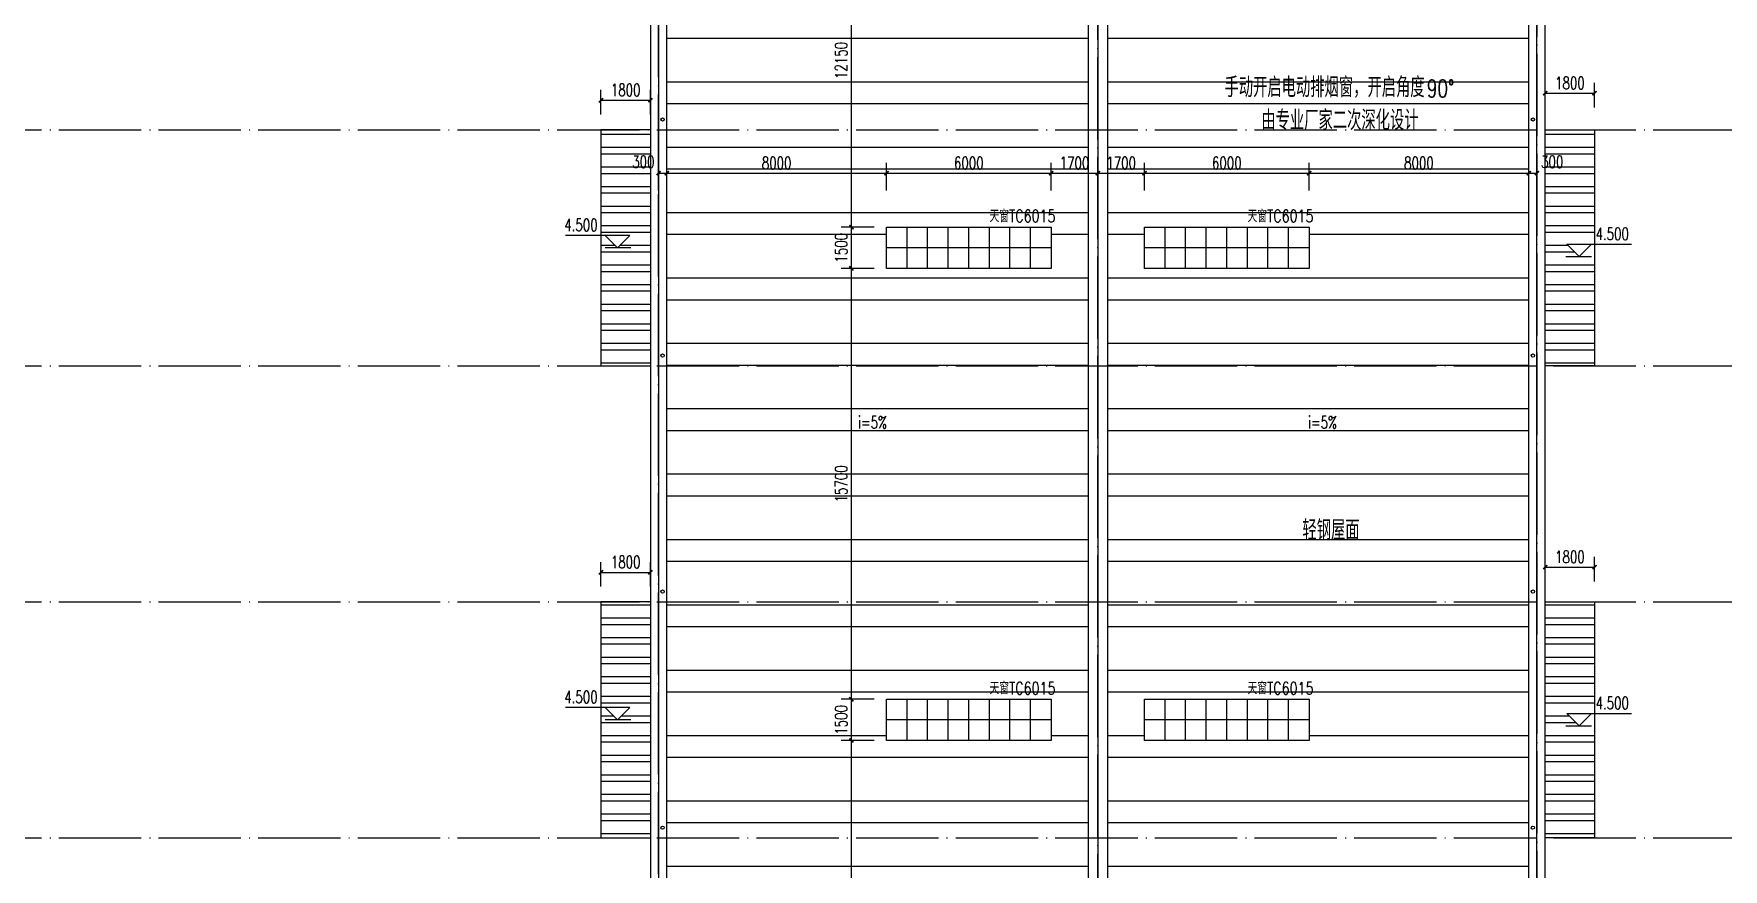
# Model space of a CAD drawing. Extents: x 409931 to 937299, y -508824 to 132289.
# Drawn here: x 470601 to 532150, y -295385 to -264949 of the extents above; entities that cross this region are included whole.
import ezdxf

# ---------------------------------------------------------------- set-up
doc = ezdxf.new("R2010")
doc.units = 0
doc.header["$LTSCALE"] = 1500
doc.header["$MEASUREMENT"] = 0
doc.linetypes.add('DOTE', pattern=[2.42, 2, -0.2, 0.02, -0.2])
doc.layers.get('Defpoints').update_dxf_attribs({"color": 252})
for name, color, linetype in [('07m', 36, 'Continuous'), ('A-Roof(建筑屋顶)', 122, 'Continuous'), ('DIM_ELEV', 3, 'Continuous'), ('DIM_SYMB', 3, 'Continuous'), ('DOTE', 1, 'Continuous'), ('PUB_DIM', 3, 'Continuous'), ('PUB_HATCH', 8, 'Continuous'), ('PUB_STRM', 4, 'Continuous'), ('PUB_TEXT', 7, 'Continuous'), ('WALL', 7, 'Continuous'), ('WINDOW', 4, 'Continuous')]:
    doc.layers.add(name, color=color, linetype=linetype)
doc.styles.add('_HZTXT', font='txt.shx', dxfattribs={"width": 0.75, "bigfont": 'HZTXT.shx'})
doc.styles.add('_TCH_DIM', font='SIMPLEX', dxfattribs={"bigfont": 'GBCBIG'})
doc.styles.add('_TCH_DIM_T3', font='SIMPLEX', dxfattribs={"width": 0.705882, "bigfont": 'GBCBIG'})
doc.dimstyles.new('_TCH_ARCH&&150', dxfattribs={"dimtxt": 446.25, "dimasz": 150, "dimexe": 375, "dimexo": 450, "dimgap": 150, "dimtad": 1, "dimdec": 0, "dimzin": 0, "dimdsep": 46, "dimtxsty": '_TCH_DIM_T3', "dimblk": 'ARCHTICK', "dimcen": 0.09, "dimclrt": 7, "dimazin": 2, "dimtfac": 1, "dimtdec": 0, "dimtix": 1, "dimtmove": 2, "dimatfit": 3, "dimfxl": 0, "dimtolj": 1, "dimtzin": 0, "dimarcsym": 0})

# ---------------------------------------------------------------- blocks, each defined once
blk = doc.blocks.new('雨水管')
at = {"layer": 'PUB_STRM'}
for centre in [(-32054, 77773), (-346, 77773), (-32054, 69173), (-346, 69173), (-32054, 60573), (-346, 60573), (-32054, 51973), (-346, 51973)]:
    blk.add_circle(centre, 60, dxfattribs=at)
blk = doc.blocks.new('tc')
at = {"layer": 'WINDOW', "color": 147}
for p, q in [((-5250, 0), (-5250, 1500)), ((-4500, 0), (-4500, 1500)), ((-3750, 0), (-3750, 1500)), ((-3000, 0), (-3000, 1500)), ((-2250, 0), (-2250, 1500)), ((-1500, 0), (-1500, 1500)), ((-750, 0), (-750, 1500)), ((0, 750), (-6000, 750))]:
    blk.add_line(p, q, dxfattribs=at)
at = {"layer": 'WINDOW'}
blk.add_lwpolyline([(-6000, 0), (-6000, 1500), (0, 1500), (0, 0)], close=True, dxfattribs=at)
at = {"layer": '07m', "color": 2, "style": '_HZTXT', "width": 0.75}
blk.add_text('天窗TC6015', height=450, dxfattribs=at).set_placement((-2245, 1680))
blk = doc.blocks.new('_ArchTick')
at = {"color": 0, "linetype": 'ByBlock', "const_width": 0.4}
blk.add_lwpolyline([(-0.5, -0.5), (0.5, 0.5)], dxfattribs=at)
blk = doc.blocks.new('*D402')
at = {"layer": 'Defpoints', "color": 0}
for p in [(493065, -267370), (491265, -268340), (493065, -268340)]:
    blk.add_point(p, dxfattribs=at)
at = {"layer": 'PUB_DIM', "color": 0, "lineweight": -2}
for p, q in [((491265, -267890), (491265, -266995)), ((493065, -267890), (493065, -266995)), ((491265, -267370), (493065, -267370))]:
    blk.add_line(p, q, dxfattribs=at)
at = {"layer": 'PUB_DIM', "color": 0, "lineweight": -2, "xscale": 150, "yscale": 150, "zscale": 150, "rotation": 180}
blk.add_blockref('_ArchTick', (491265, -267370), dxfattribs=at)
at = {"layer": 'PUB_DIM', "color": 0, "lineweight": -2, "xscale": 150, "yscale": 150, "zscale": 150}
blk.add_blockref('_ArchTick', (493065, -267370), dxfattribs=at)
at = {"layer": 'PUB_DIM', "color": 7, "insert": (492165, -266997), "char_height": 446.2, "attachment_point": 5, "style": '_TCH_DIM_T3'}
blk.add_mtext('\\A1;1800', dxfattribs=at)
blk = doc.blocks.new('*D403')
at = {"layer": 'Defpoints', "color": 0}
for p in [(493065, -284570), (491265, -285540), (493065, -285540)]:
    blk.add_point(p, dxfattribs=at)
at = {"layer": 'PUB_DIM', "color": 0, "lineweight": -2}
for p, q in [((491265, -285090), (491265, -284195)), ((493065, -285090), (493065, -284195)), ((491265, -284570), (493065, -284570))]:
    blk.add_line(p, q, dxfattribs=at)
at = {"layer": 'PUB_DIM', "color": 0, "lineweight": -2, "xscale": 150, "yscale": 150, "zscale": 150, "rotation": 180}
blk.add_blockref('_ArchTick', (491265, -284570), dxfattribs=at)
at = {"layer": 'PUB_DIM', "color": 0, "lineweight": -2, "xscale": 150, "yscale": 150, "zscale": 150}
blk.add_blockref('_ArchTick', (493065, -284570), dxfattribs=at)
at = {"layer": 'PUB_DIM', "color": 7, "insert": (492165, -284197), "char_height": 446.2, "attachment_point": 5, "style": '_TCH_DIM_T3'}
blk.add_mtext('\\A1;1800', dxfattribs=at)
blk = doc.blocks.new('*D408')
at = {"layer": 'Defpoints', "color": 0}
for p in [(527465, -284378), (525665, -285348), (527465, -285348)]:
    blk.add_point(p, dxfattribs=at)
at = {"layer": 'PUB_DIM', "color": 0, "lineweight": -2}
for p, q in [((525665, -284898), (525665, -284003)), ((527465, -284898), (527465, -284003)), ((525665, -284378), (527465, -284378))]:
    blk.add_line(p, q, dxfattribs=at)
at = {"layer": 'PUB_DIM', "color": 0, "lineweight": -2, "xscale": 150, "yscale": 150, "zscale": 150, "rotation": 180}
blk.add_blockref('_ArchTick', (525665, -284378), dxfattribs=at)
at = {"layer": 'PUB_DIM', "color": 0, "lineweight": -2, "xscale": 150, "yscale": 150, "zscale": 150}
blk.add_blockref('_ArchTick', (527465, -284378), dxfattribs=at)
at = {"layer": 'PUB_DIM', "color": 7, "insert": (526565, -284005), "char_height": 446.2, "attachment_point": 5, "style": '_TCH_DIM_T3'}
blk.add_mtext('\\A1;1800', dxfattribs=at)
blk = doc.blocks.new('*D409')
at = {"layer": 'Defpoints', "color": 0}
for p in [(527465, -267114), (525665, -268084), (527465, -268084)]:
    blk.add_point(p, dxfattribs=at)
at = {"layer": 'PUB_DIM', "color": 0, "lineweight": -2}
for p, q in [((525665, -267634), (525665, -266739)), ((525665, -267114), (527465, -267114)), ((527465, -267634), (527465, -266739))]:
    blk.add_line(p, q, dxfattribs=at)
at = {"layer": 'PUB_DIM', "color": 0, "lineweight": -2, "xscale": 150, "yscale": 150, "zscale": 150, "rotation": 180}
blk.add_blockref('_ArchTick', (525665, -267114), dxfattribs=at)
at = {"layer": 'PUB_DIM', "color": 0, "lineweight": -2, "xscale": 150, "yscale": 150, "zscale": 150}
blk.add_blockref('_ArchTick', (527465, -267114), dxfattribs=at)
at = {"layer": 'PUB_DIM', "color": 7, "insert": (526565, -266741), "char_height": 446.2, "attachment_point": 5, "style": '_TCH_DIM_T3'}
blk.add_mtext('\\A1;1800', dxfattribs=at)
blk = doc.blocks.new('*D652')
at = {"layer": 'Defpoints', "color": 0}
for p in [(500388, -259845), (501665, -259845), (501665, -271995)]:
    blk.add_point(p, dxfattribs=at)
at = {"layer": 'PUB_DIM', "color": 0, "lineweight": -2}
for p, q in [((501215, -259845), (500013, -259845)), ((500388, -271995), (500388, -259845)), ((501215, -271995), (500013, -271995))]:
    blk.add_line(p, q, dxfattribs=at)
at = {"layer": 'PUB_DIM', "color": 0, "lineweight": -2, "xscale": 150, "yscale": 150, "zscale": 150}
for p, rotation in [((500388, -259845), 90), ((500388, -271995), 270)]:
    blk.add_blockref('_ArchTick', p, dxfattribs=dict(at, rotation=rotation))
at = {"layer": 'PUB_DIM', "color": 7, "insert": (500015, -265920), "char_height": 446.2, "attachment_point": 5, "rotation": 90, "style": '_TCH_DIM_T3'}
blk.add_mtext('\\A1;12150', dxfattribs=at)
blk = doc.blocks.new('*D653')
at = {"layer": 'Defpoints', "color": 0}
for p in [(500388, -271995), (501665, -271995), (501665, -273495)]:
    blk.add_point(p, dxfattribs=at)
at = {"layer": 'PUB_DIM', "color": 0, "lineweight": -2}
for p, q in [((501215, -271995), (500013, -271995)), ((500388, -273495), (500388, -271995)), ((501215, -273495), (500013, -273495))]:
    blk.add_line(p, q, dxfattribs=at)
at = {"layer": 'PUB_DIM', "color": 0, "lineweight": -2, "xscale": 150, "yscale": 150, "zscale": 150}
for p, rotation in [((500388, -271995), 90), ((500388, -273495), 270)]:
    blk.add_blockref('_ArchTick', p, dxfattribs=dict(at, rotation=rotation))
at = {"layer": 'PUB_DIM', "color": 7, "insert": (500015, -272745), "char_height": 446.2, "attachment_point": 5, "rotation": 90, "style": '_TCH_DIM_T3'}
blk.add_mtext('\\A1;1500', dxfattribs=at)
blk = doc.blocks.new('*D654')
at = {"layer": 'Defpoints', "color": 0}
for p in [(500388, -273495), (501665, -273495), (501665, -289195)]:
    blk.add_point(p, dxfattribs=at)
at = {"layer": 'PUB_DIM', "color": 0, "lineweight": -2}
for p, q in [((501215, -273495), (500013, -273495)), ((500388, -289195), (500388, -273495)), ((501215, -289195), (500013, -289195))]:
    blk.add_line(p, q, dxfattribs=at)
at = {"layer": 'PUB_DIM', "color": 0, "lineweight": -2, "xscale": 150, "yscale": 150, "zscale": 150}
for p, rotation in [((500388, -273495), 90), ((500388, -289195), 270)]:
    blk.add_blockref('_ArchTick', p, dxfattribs=dict(at, rotation=rotation))
at = {"layer": 'PUB_DIM', "color": 7, "insert": (500015, -281345), "char_height": 446.2, "attachment_point": 5, "rotation": 90, "style": '_TCH_DIM_T3'}
blk.add_mtext('\\A1;15700', dxfattribs=at)
blk = doc.blocks.new('*D655')
at = {"layer": 'Defpoints', "color": 0}
for p in [(500388, -289195), (501665, -289195), (501665, -290695)]:
    blk.add_point(p, dxfattribs=at)
at = {"layer": 'PUB_DIM', "color": 0, "lineweight": -2}
for p, q in [((501215, -289195), (500013, -289195)), ((500388, -290695), (500388, -289195)), ((501215, -290695), (500013, -290695))]:
    blk.add_line(p, q, dxfattribs=at)
at = {"layer": 'PUB_DIM', "color": 0, "lineweight": -2, "xscale": 150, "yscale": 150, "zscale": 150}
for p, rotation in [((500388, -289195), 90), ((500388, -290695), 270)]:
    blk.add_blockref('_ArchTick', p, dxfattribs=dict(at, rotation=rotation))
at = {"layer": 'PUB_DIM', "color": 7, "insert": (500015, -289945), "char_height": 446.2, "attachment_point": 5, "rotation": 90, "style": '_TCH_DIM_T3'}
blk.add_mtext('\\A1;1500', dxfattribs=at)
blk = doc.blocks.new('*D656')
at = {"layer": 'Defpoints', "color": 0}
for p in [(500388, -290695), (501665, -290695), (501665, -306395)]:
    blk.add_point(p, dxfattribs=at)
at = {"layer": 'PUB_DIM', "color": 0, "lineweight": -2}
for p, q in [((501215, -290695), (500013, -290695)), ((500388, -306395), (500388, -290695)), ((501215, -306395), (500013, -306395))]:
    blk.add_line(p, q, dxfattribs=at)
at = {"layer": 'PUB_DIM', "color": 0, "lineweight": -2, "xscale": 150, "yscale": 150, "zscale": 150}
for p, rotation in [((500388, -290695), 90), ((500388, -306395), 270)]:
    blk.add_blockref('_ArchTick', p, dxfattribs=dict(at, rotation=rotation))
at = {"layer": 'PUB_DIM', "color": 7, "insert": (500015, -298545), "char_height": 446.2, "attachment_point": 5, "rotation": 90, "style": '_TCH_DIM_T3'}
blk.add_mtext('\\A1;15700', dxfattribs=at)
blk = doc.blocks.new('*D661')
at = {"layer": 'Defpoints', "color": 0}
for p in [(493665, -270027), (493365, -271112), (493665, -271112)]:
    blk.add_point(p, dxfattribs=at)
at = {"layer": 'PUB_DIM', "color": 0, "lineweight": -2}
for p, q in [((493365, -270662), (493365, -269652)), ((493365, -270027), (493665, -270027)), ((493665, -270662), (493665, -269652))]:
    blk.add_line(p, q, dxfattribs=at)
at = {"layer": 'PUB_DIM', "color": 0, "lineweight": -2, "xscale": 150, "yscale": 150, "zscale": 150, "rotation": 180}
blk.add_blockref('_ArchTick', (493365, -270027), dxfattribs=at)
at = {"layer": 'PUB_DIM', "color": 0, "lineweight": -2, "xscale": 150, "yscale": 150, "zscale": 150}
blk.add_blockref('_ArchTick', (493665, -270027), dxfattribs=at)
at = {"layer": 'PUB_DIM', "color": 7, "insert": (492810, -269614), "char_height": 446.2, "attachment_point": 5, "style": '_TCH_DIM_T3'}
blk.add_mtext('\\A1;300', dxfattribs=at)
blk = doc.blocks.new('*D662')
at = {"layer": 'Defpoints', "color": 0}
for p in [(501665, -270027), (493665, -271112), (501665, -271112)]:
    blk.add_point(p, dxfattribs=at)
at = {"layer": 'PUB_DIM', "color": 0, "lineweight": -2}
for p, q in [((493665, -270662), (493665, -269652)), ((493665, -270027), (501665, -270027)), ((501665, -270662), (501665, -269652))]:
    blk.add_line(p, q, dxfattribs=at)
at = {"layer": 'PUB_DIM', "color": 0, "lineweight": -2, "xscale": 150, "yscale": 150, "zscale": 150, "rotation": 180}
blk.add_blockref('_ArchTick', (493665, -270027), dxfattribs=at)
at = {"layer": 'PUB_DIM', "color": 0, "lineweight": -2, "xscale": 150, "yscale": 150, "zscale": 150}
blk.add_blockref('_ArchTick', (501665, -270027), dxfattribs=at)
at = {"layer": 'PUB_DIM', "color": 7, "insert": (497665, -269654), "char_height": 446.2, "attachment_point": 5, "style": '_TCH_DIM_T3'}
blk.add_mtext('\\A1;8000', dxfattribs=at)
blk = doc.blocks.new('*D663')
at = {"layer": 'Defpoints', "color": 0}
for p in [(507665, -270027), (501665, -271112), (507665, -271112)]:
    blk.add_point(p, dxfattribs=at)
at = {"layer": 'PUB_DIM', "color": 0, "lineweight": -2}
for p, q in [((501665, -270662), (501665, -269652)), ((501665, -270027), (507665, -270027)), ((507665, -270662), (507665, -269652))]:
    blk.add_line(p, q, dxfattribs=at)
at = {"layer": 'PUB_DIM', "color": 0, "lineweight": -2, "xscale": 150, "yscale": 150, "zscale": 150, "rotation": 180}
blk.add_blockref('_ArchTick', (501665, -270027), dxfattribs=at)
at = {"layer": 'PUB_DIM', "color": 0, "lineweight": -2, "xscale": 150, "yscale": 150, "zscale": 150}
blk.add_blockref('_ArchTick', (507665, -270027), dxfattribs=at)
at = {"layer": 'PUB_DIM', "color": 7, "insert": (504665, -269654), "char_height": 446.2, "attachment_point": 5, "style": '_TCH_DIM_T3'}
blk.add_mtext('\\A1;6000', dxfattribs=at)
blk = doc.blocks.new('*D664')
at = {"layer": 'Defpoints', "color": 0}
for p in [(509365, -270027), (507665, -271112), (509365, -271112)]:
    blk.add_point(p, dxfattribs=at)
at = {"layer": 'PUB_DIM', "color": 0, "lineweight": -2}
for p, q in [((507665, -270662), (507665, -269652)), ((507665, -270027), (509365, -270027)), ((509365, -270662), (509365, -269652))]:
    blk.add_line(p, q, dxfattribs=at)
at = {"layer": 'PUB_DIM', "color": 0, "lineweight": -2, "xscale": 150, "yscale": 150, "zscale": 150, "rotation": 180}
blk.add_blockref('_ArchTick', (507665, -270027), dxfattribs=at)
at = {"layer": 'PUB_DIM', "color": 0, "lineweight": -2, "xscale": 150, "yscale": 150, "zscale": 150}
blk.add_blockref('_ArchTick', (509365, -270027), dxfattribs=at)
at = {"layer": 'PUB_DIM', "color": 7, "insert": (508515, -269654), "char_height": 446.2, "attachment_point": 5, "style": '_TCH_DIM_T3'}
blk.add_mtext('\\A1;1700', dxfattribs=at)
blk = doc.blocks.new('*D665')
at = {"layer": 'Defpoints', "color": 0}
for p in [(511065, -270027), (509365, -271112), (511065, -271112)]:
    blk.add_point(p, dxfattribs=at)
at = {"layer": 'PUB_DIM', "color": 0, "lineweight": -2}
for p, q in [((509365, -270662), (509365, -269652)), ((509365, -270027), (511065, -270027)), ((511065, -270662), (511065, -269652))]:
    blk.add_line(p, q, dxfattribs=at)
at = {"layer": 'PUB_DIM', "color": 0, "lineweight": -2, "xscale": 150, "yscale": 150, "zscale": 150, "rotation": 180}
blk.add_blockref('_ArchTick', (509365, -270027), dxfattribs=at)
at = {"layer": 'PUB_DIM', "color": 0, "lineweight": -2, "xscale": 150, "yscale": 150, "zscale": 150}
blk.add_blockref('_ArchTick', (511065, -270027), dxfattribs=at)
at = {"layer": 'PUB_DIM', "color": 7, "insert": (510215, -269654), "char_height": 446.2, "attachment_point": 5, "style": '_TCH_DIM_T3'}
blk.add_mtext('\\A1;1700', dxfattribs=at)
blk = doc.blocks.new('*D666')
at = {"layer": 'Defpoints', "color": 0}
for p in [(517065, -270027), (511065, -271112), (517065, -271112)]:
    blk.add_point(p, dxfattribs=at)
at = {"layer": 'PUB_DIM', "color": 0, "lineweight": -2}
for p, q in [((511065, -270662), (511065, -269652)), ((511065, -270027), (517065, -270027)), ((517065, -270662), (517065, -269652))]:
    blk.add_line(p, q, dxfattribs=at)
at = {"layer": 'PUB_DIM', "color": 0, "lineweight": -2, "xscale": 150, "yscale": 150, "zscale": 150, "rotation": 180}
blk.add_blockref('_ArchTick', (511065, -270027), dxfattribs=at)
at = {"layer": 'PUB_DIM', "color": 0, "lineweight": -2, "xscale": 150, "yscale": 150, "zscale": 150}
blk.add_blockref('_ArchTick', (517065, -270027), dxfattribs=at)
at = {"layer": 'PUB_DIM', "color": 7, "insert": (514065, -269654), "char_height": 446.2, "attachment_point": 5, "style": '_TCH_DIM_T3'}
blk.add_mtext('\\A1;6000', dxfattribs=at)
blk = doc.blocks.new('*D667')
at = {"layer": 'Defpoints', "color": 0}
for p in [(525065, -270027), (517065, -271112), (525065, -271112)]:
    blk.add_point(p, dxfattribs=at)
at = {"layer": 'PUB_DIM', "color": 0, "lineweight": -2}
for p, q in [((517065, -270662), (517065, -269652)), ((517065, -270027), (525065, -270027)), ((525065, -270662), (525065, -269652))]:
    blk.add_line(p, q, dxfattribs=at)
at = {"layer": 'PUB_DIM', "color": 0, "lineweight": -2, "xscale": 150, "yscale": 150, "zscale": 150, "rotation": 180}
blk.add_blockref('_ArchTick', (517065, -270027), dxfattribs=at)
at = {"layer": 'PUB_DIM', "color": 0, "lineweight": -2, "xscale": 150, "yscale": 150, "zscale": 150}
blk.add_blockref('_ArchTick', (525065, -270027), dxfattribs=at)
at = {"layer": 'PUB_DIM', "color": 7, "insert": (521065, -269654), "char_height": 446.2, "attachment_point": 5, "style": '_TCH_DIM_T3'}
blk.add_mtext('\\A1;8000', dxfattribs=at)
blk = doc.blocks.new('*D668')
at = {"layer": 'Defpoints', "color": 0}
for p in [(525365, -270027), (525065, -271112), (525365, -271112)]:
    blk.add_point(p, dxfattribs=at)
at = {"layer": 'PUB_DIM', "color": 0, "lineweight": -2}
for p, q in [((525065, -270662), (525065, -269652)), ((525065, -270027), (525365, -270027)), ((525365, -270662), (525365, -269652))]:
    blk.add_line(p, q, dxfattribs=at)
at = {"layer": 'PUB_DIM', "color": 0, "lineweight": -2, "xscale": 150, "yscale": 150, "zscale": 150, "rotation": 180}
blk.add_blockref('_ArchTick', (525065, -270027), dxfattribs=at)
at = {"layer": 'PUB_DIM', "color": 0, "lineweight": -2, "xscale": 150, "yscale": 150, "zscale": 150}
blk.add_blockref('_ArchTick', (525365, -270027), dxfattribs=at)
at = {"layer": 'PUB_DIM', "color": 7, "insert": (525920, -269614), "char_height": 446.2, "attachment_point": 5, "style": '_TCH_DIM_T3'}
blk.add_mtext('\\A1;300', dxfattribs=at)

msp = doc.modelspace()

# ---------------------------------------------------------------- hatches: boundary and pattern name
at = {"layer": 'A-Roof(建筑屋顶)'}
h = msp.add_hatch(dxfattribs=at)
h.set_pattern_fill('ANSI32,_O', color=256, scale=150, angle=135)
h.set_pattern_definition([(180, (0, 0), (-1e-13, -714.375), []), (180, (-238.1, 238.1), (-1e-13, -714.375), [])])
h.paths.add_polyline_path([(491264.9, -277045), (493064.9, -277045), (493064.9, -268445), (491264.9, -268445), (491264.9, -272292.7), (492320.5, -272292.7), (491870.5, -272742.7), (491420.5, -272292.7), (491264.9, -272292.7)])
h.paths.add_polyline_path([(527464.9, -273066.8), (526907.1, -273066.8), (526457.1, -272616.8), (527464.9, -272616.8), (527464.9, -268445), (525664.9, -268445), (525664.9, -277045), (527464.9, -277045)])
h.paths.add_polyline_path([(525664.9, -294245), (527464.9, -294245), (527464.9, -290163.2), (526907.1, -290163.2), (526457.1, -289713.2), (527464.9, -289713.2), (527464.9, -285645), (525664.9, -285645)])
h.paths.add_polyline_path([(491264.9, -289492.7), (492320.5, -289492.7), (491870.5, -289942.7), (491420.5, -289492.7), (491264.9, -289492.7), (491264.9, -294245), (493065, -294245), (493065, -285645), (491264.9, -285645)])
edge = h.paths.add_edge_path(flags=16)
edge.add_line((492293.4, -269279.8), (493326.5, -269279.8))
edge.add_line((493326.5, -269279.8), (493326.5, -269949.2))
edge.add_line((493326.5, -269949.2), (492293.4, -269949.2))
edge.add_line((492293.4, -269949.2), (492293.4, -269279.8))
edge.add_line((496998.4, -269279.8), (498331.5, -269279.8))
edge.add_line((498331.5, -269279.8), (498331.5, -269949.2))
edge.add_line((498331.5, -269949.2), (496998.4, -269949.2))
edge.add_line((496998.4, -269949.2), (496998.4, -269279.8))
edge.add_line((503998.4, -269279.8), (505331.5, -269279.8))
edge.add_line((505331.5, -269279.8), (505331.5, -269949.2))
edge.add_line((505331.5, -269949.2), (503998.4, -269949.2))
edge.add_line((503998.4, -269949.2), (503998.4, -269279.8))
edge.add_line((507878.4, -269279.8), (509151.5, -269279.8))
edge.add_line((509151.5, -269279.8), (509151.5, -269949.2))
edge.add_line((509151.5, -269949.2), (507878.4, -269949.2))
edge.add_line((507878.4, -269949.2), (507878.4, -269279.8))
edge.add_line((509578.4, -269279.8), (510851.5, -269279.8))
edge.add_line((510851.5, -269279.8), (510851.5, -269949.2))
edge.add_line((510851.5, -269949.2), (509578.4, -269949.2))
edge.add_line((509578.4, -269949.2), (509578.4, -269279.8))
edge.add_line((513398.4, -269279.8), (514731.5, -269279.8))
edge.add_line((514731.5, -269279.8), (514731.5, -269949.2))
edge.add_line((514731.5, -269949.2), (513398.4, -269949.2))
edge.add_line((513398.4, -269949.2), (513398.4, -269279.8))
edge.add_line((520398.4, -269279.8), (521731.5, -269279.8))
edge.add_line((521731.5, -269279.8), (521731.5, -269949.2))
edge.add_line((521731.5, -269949.2), (520398.4, -269949.2))
edge.add_line((520398.4, -269949.2), (520398.4, -269279.8))
edge.add_line((525403.4, -269279.8), (526436.5, -269279.8))
edge.add_line((526436.5, -269279.8), (526436.5, -269949.2))
edge.add_line((526436.5, -269949.2), (525403.4, -269949.2))
edge.add_line((525403.4, -269949.2), (525403.4, -269279.8))
edge = h.paths.add_edge_path()
edge.add_line((492293.4, -269279.8), (493326.5, -269279.8))
edge.add_line((493326.5, -269279.8), (493326.5, -269949.2))
edge.add_line((493326.5, -269949.2), (492293.4, -269949.2))
edge.add_line((492293.4, -269949.2), (492293.4, -269279.8))
edge.add_line((496998.4, -269279.8), (498331.5, -269279.8))
edge.add_line((498331.5, -269279.8), (498331.5, -269949.2))
edge.add_line((498331.5, -269949.2), (496998.4, -269949.2))
edge.add_line((496998.4, -269949.2), (496998.4, -269279.8))
edge.add_line((503998.4, -269279.8), (505331.5, -269279.8))
edge.add_line((505331.5, -269279.8), (505331.5, -269949.2))
edge.add_line((505331.5, -269949.2), (503998.4, -269949.2))
edge.add_line((503998.4, -269949.2), (503998.4, -269279.8))
edge.add_line((507878.4, -269279.8), (509151.5, -269279.8))
edge.add_line((509151.5, -269279.8), (509151.5, -269949.2))
edge.add_line((509151.5, -269949.2), (507878.4, -269949.2))
edge.add_line((507878.4, -269949.2), (507878.4, -269279.8))
edge.add_line((509578.4, -269279.8), (510851.5, -269279.8))
edge.add_line((510851.5, -269279.8), (510851.5, -269949.2))
edge.add_line((510851.5, -269949.2), (509578.4, -269949.2))
edge.add_line((509578.4, -269949.2), (509578.4, -269279.8))
edge.add_line((513398.4, -269279.8), (514731.5, -269279.8))
edge.add_line((514731.5, -269279.8), (514731.5, -269949.2))
edge.add_line((514731.5, -269949.2), (513398.4, -269949.2))
edge.add_line((513398.4, -269949.2), (513398.4, -269279.8))
edge.add_line((520398.4, -269279.8), (521731.5, -269279.8))
edge.add_line((521731.5, -269279.8), (521731.5, -269949.2))
edge.add_line((521731.5, -269949.2), (520398.4, -269949.2))
edge.add_line((520398.4, -269949.2), (520398.4, -269279.8))
edge.add_line((525403.4, -269279.8), (526436.5, -269279.8))
edge.add_line((526436.5, -269279.8), (526436.5, -269949.2))
edge.add_line((526436.5, -269949.2), (525403.4, -269949.2))
edge.add_line((525403.4, -269949.2), (525403.4, -269279.8))
at = {"layer": 'PUB_HATCH'}
h = msp.add_hatch(dxfattribs=at)
h.set_pattern_fill('ANSI32,_O', color=256, scale=500, angle=315)
h.set_pattern_definition([(0, (0, 0), (7e-13, 2381.25), []), (0, (793.8, -793.8), (7e-13, 2381.25), [])])
h.paths.add_polyline_path([(509714.9, -336995), (525064.9, -336995), (525064.9, -226245), (509714.9, -226245)])
h.paths.add_polyline_path([(493664.9, -226245), (509014.9, -226245), (509014.9, -336995), (493664.9, -336995)])
h.paths.add_polyline_path([(501664.9, -325095), (501664.9, -323595), (507664.9, -323595), (507664.9, -325095)], flags=16)
edge = h.paths.add_edge_path(flags=0)
edge.add_line((503914.9, -325095), (503914.9, -323595))
edge = h.paths.add_edge_path(flags=0)
edge.add_line((504664.9, -325095), (504664.9, -323595))
edge = h.paths.add_edge_path(flags=0)
edge.add_line((505414.9, -325095), (505414.9, -323595))
edge = h.paths.add_edge_path(flags=0)
edge.add_line((506164.9, -325095), (506164.9, -323595))
edge = h.paths.add_edge_path(flags=0)
edge.add_line((506914.9, -325095), (506914.9, -323595))
edge = h.paths.add_edge_path(flags=0)
edge.add_line((507664.9, -324345), (501664.9, -324345))
edge = h.paths.add_edge_path(flags=0)
edge.add_line((502414.9, -325095), (502414.9, -323595))
edge = h.paths.add_edge_path(flags=0)
edge.add_line((503164.9, -325095), (503164.9, -323595))
h.paths.add_polyline_path([(505334.5, -323527.5), (507622.8, -323527.5), (507622.8, -322852.5), (505334.5, -322852.5)], flags=24)
h.paths.add_polyline_path([(501664.9, -307895), (501664.9, -306395), (507664.9, -306395), (507664.9, -307895)], flags=16)
edge = h.paths.add_edge_path(flags=0)
edge.add_line((503914.9, -307895), (503914.9, -306395))
edge = h.paths.add_edge_path(flags=0)
edge.add_line((504664.9, -307895), (504664.9, -306395))
edge = h.paths.add_edge_path(flags=0)
edge.add_line((505414.9, -307895), (505414.9, -306395))
edge = h.paths.add_edge_path(flags=0)
edge.add_line((506164.9, -307895), (506164.9, -306395))
edge = h.paths.add_edge_path(flags=0)
edge.add_line((506914.9, -307895), (506914.9, -306395))
edge = h.paths.add_edge_path(flags=0)
edge.add_line((507664.9, -307145), (501664.9, -307145))
edge = h.paths.add_edge_path(flags=0)
edge.add_line((502414.9, -307895), (502414.9, -306395))
edge = h.paths.add_edge_path(flags=0)
edge.add_line((503164.9, -307895), (503164.9, -306395))
h.paths.add_polyline_path([(505334.5, -306327.5), (507622.8, -306327.5), (507622.8, -305652.5), (505334.5, -305652.5)], flags=24)
h.paths.add_polyline_path([(501664.9, -290695), (501664.9, -289195), (507664.9, -289195), (507664.9, -290695)], flags=16)
edge = h.paths.add_edge_path(flags=0)
edge.add_line((503914.9, -290695), (503914.9, -289195))
edge = h.paths.add_edge_path(flags=0)
edge.add_line((504664.9, -290695), (504664.9, -289195))
edge = h.paths.add_edge_path(flags=0)
edge.add_line((505414.9, -290695), (505414.9, -289195))
edge = h.paths.add_edge_path(flags=0)
edge.add_line((506164.9, -290695), (506164.9, -289195))
edge = h.paths.add_edge_path(flags=0)
edge.add_line((506914.9, -290695), (506914.9, -289195))
edge = h.paths.add_edge_path(flags=0)
edge.add_line((507664.9, -289945), (501664.9, -289945))
edge = h.paths.add_edge_path(flags=0)
edge.add_line((502414.9, -290695), (502414.9, -289195))
edge = h.paths.add_edge_path(flags=0)
edge.add_line((503164.9, -290695), (503164.9, -289195))
h.paths.add_polyline_path([(505334.5, -289127.5), (507622.8, -289127.5), (507622.8, -288452.5), (505334.5, -288452.5)], flags=24)
h.paths.add_polyline_path([(501664.9, -273495), (501664.9, -271995), (507664.9, -271995), (507664.9, -273495)], flags=16)
edge = h.paths.add_edge_path(flags=0)
edge.add_line((503914.9, -273495), (503914.9, -271995))
edge = h.paths.add_edge_path(flags=0)
edge.add_line((504664.9, -273495), (504664.9, -271995))
edge = h.paths.add_edge_path(flags=0)
edge.add_line((505414.9, -273495), (505414.9, -271995))
edge = h.paths.add_edge_path(flags=0)
edge.add_line((506164.9, -273495), (506164.9, -271995))
edge = h.paths.add_edge_path(flags=0)
edge.add_line((506914.9, -273495), (506914.9, -271995))
edge = h.paths.add_edge_path(flags=0)
edge.add_line((507664.9, -272745), (501664.9, -272745))
edge = h.paths.add_edge_path(flags=0)
edge.add_line((502414.9, -273495), (502414.9, -271995))
edge = h.paths.add_edge_path(flags=0)
edge.add_line((503164.9, -273495), (503164.9, -271995))
h.paths.add_polyline_path([(505334.5, -271927.5), (507622.8, -271927.5), (507622.8, -271252.5), (505334.5, -271252.5)], flags=24)
h.paths.add_polyline_path([(511064.9, -273495), (511064.9, -271995), (517064.9, -271995), (517064.9, -273495)], flags=16)
edge = h.paths.add_edge_path(flags=0)
edge.add_line((513314.9, -273495), (513314.9, -271995))
edge = h.paths.add_edge_path(flags=0)
edge.add_line((514064.9, -273495), (514064.9, -271995))
edge = h.paths.add_edge_path(flags=0)
edge.add_line((514814.9, -273495), (514814.9, -271995))
edge = h.paths.add_edge_path(flags=0)
edge.add_line((515564.9, -273495), (515564.9, -271995))
edge = h.paths.add_edge_path(flags=0)
edge.add_line((516314.9, -273495), (516314.9, -271995))
edge = h.paths.add_edge_path(flags=0)
edge.add_line((517064.9, -272745), (511064.9, -272745))
edge = h.paths.add_edge_path(flags=0)
edge.add_line((511814.9, -273495), (511814.9, -271995))
edge = h.paths.add_edge_path(flags=0)
edge.add_line((512564.9, -273495), (512564.9, -271995))
h.paths.add_polyline_path([(514734.5, -271927.5), (517022.8, -271927.5), (517022.8, -271252.5), (514734.5, -271252.5)], flags=24)
h.paths.add_polyline_path([(511064.9, -290695), (511064.9, -289195), (517064.9, -289195), (517064.9, -290695)], flags=16)
edge = h.paths.add_edge_path(flags=0)
edge.add_line((513314.9, -290695), (513314.9, -289195))
edge = h.paths.add_edge_path(flags=0)
edge.add_line((514064.9, -290695), (514064.9, -289195))
edge = h.paths.add_edge_path(flags=0)
edge.add_line((514814.9, -290695), (514814.9, -289195))
edge = h.paths.add_edge_path(flags=0)
edge.add_line((515564.9, -290695), (515564.9, -289195))
edge = h.paths.add_edge_path(flags=0)
edge.add_line((516314.9, -290695), (516314.9, -289195))
edge = h.paths.add_edge_path(flags=0)
edge.add_line((517064.9, -289945), (511064.9, -289945))
edge = h.paths.add_edge_path(flags=0)
edge.add_line((511814.9, -290695), (511814.9, -289195))
edge = h.paths.add_edge_path(flags=0)
edge.add_line((512564.9, -290695), (512564.9, -289195))
h.paths.add_polyline_path([(514734.5, -289127.5), (517022.8, -289127.5), (517022.8, -288452.5), (514734.5, -288452.5)], flags=24)
h.paths.add_polyline_path([(511064.9, -307895), (511064.9, -306395), (517064.9, -306395), (517064.9, -307895)], flags=16)
edge = h.paths.add_edge_path(flags=0)
edge.add_line((513314.9, -307895), (513314.9, -306395))
edge = h.paths.add_edge_path(flags=0)
edge.add_line((514064.9, -307895), (514064.9, -306395))
edge = h.paths.add_edge_path(flags=0)
edge.add_line((514814.9, -307895), (514814.9, -306395))
edge = h.paths.add_edge_path(flags=0)
edge.add_line((515564.9, -307895), (515564.9, -306395))
edge = h.paths.add_edge_path(flags=0)
edge.add_line((516314.9, -307895), (516314.9, -306395))
edge = h.paths.add_edge_path(flags=0)
edge.add_line((517064.9, -307145), (511064.9, -307145))
edge = h.paths.add_edge_path(flags=0)
edge.add_line((511814.9, -307895), (511814.9, -306395))
edge = h.paths.add_edge_path(flags=0)
edge.add_line((512564.9, -307895), (512564.9, -306395))
h.paths.add_polyline_path([(514734.5, -306327.5), (517022.8, -306327.5), (517022.8, -305652.5), (514734.5, -305652.5)], flags=24)
h.paths.add_polyline_path([(511064.9, -325095), (511064.9, -323595), (517064.9, -323595), (517064.9, -325095)], flags=16)
edge = h.paths.add_edge_path(flags=0)
edge.add_line((513314.9, -325095), (513314.9, -323595))
edge = h.paths.add_edge_path(flags=0)
edge.add_line((514064.9, -325095), (514064.9, -323595))
edge = h.paths.add_edge_path(flags=0)
edge.add_line((514814.9, -325095), (514814.9, -323595))
edge = h.paths.add_edge_path(flags=0)
edge.add_line((515564.9, -325095), (515564.9, -323595))
edge = h.paths.add_edge_path(flags=0)
edge.add_line((516314.9, -325095), (516314.9, -323595))
edge = h.paths.add_edge_path(flags=0)
edge.add_line((517064.9, -324345), (511064.9, -324345))
edge = h.paths.add_edge_path(flags=0)
edge.add_line((511814.9, -325095), (511814.9, -323595))
edge = h.paths.add_edge_path(flags=0)
edge.add_line((512564.9, -325095), (512564.9, -323595))
h.paths.add_polyline_path([(514734.5, -323527.5), (517022.8, -323527.5), (517022.8, -322852.5), (514734.5, -322852.5)], flags=24)

# ---------------------------------------------------------------- linework, layer by layer
at = {"layer": 'A-Roof(建筑屋顶)'}
for p, q in [((493665, -336995.1), (493664.9, -226245)), ((509014.9, -226245), (509014.9, -336995)), ((509364.9, -226245), (509364.9, -336995)), ((509714.9, -226245), (509714.9, -336995)), ((525064.9, -336995.1), (525064.9, -226245))]:
    msp.add_line(p, q, dxfattribs=at)
for points in [[(493064.9, -268445), (491264.9, -268445), (491264.9, -277045), (493064.9, -277045)], [(525664.9, -268445), (527464.9, -268445), (527464.9, -277045), (525664.9, -277045)], [(493064.9, -285645), (491264.9, -285645), (491264.9, -294245), (493064.9, -294245)], [(525664.9, -285645), (527464.9, -285645), (527464.9, -294245), (525664.9, -294245)]]:
    msp.add_lwpolyline(points, dxfattribs=at)
at = {"layer": 'DIM_ELEV'}
for p, q in [((492320.5, -272292.7), (489973, -272292.7)), ((491870.5, -272742.7), (491420.5, -272292.7)), ((491870.5, -272742.7), (492320.5, -272292.7)), ((526907.1, -273066.8), (526457.1, -272616.8)), ((526457.1, -272616.8), (528804.6, -272616.8)), ((526907.1, -273066.8), (527357.1, -272616.8)), ((492358.4, -272742.7), (491420.5, -272742.7)), ((526419.1, -273066.8), (527357.1, -273066.8)), ((492320.5, -289492.7), (489973, -289492.7)), ((491870.5, -289942.7), (491420.5, -289492.7)), ((491870.5, -289942.7), (492320.5, -289492.7)), ((526907.1, -290163.2), (526457.1, -289713.2)), ((526457.1, -289713.2), (528804.6, -289713.2)), ((526907.1, -290163.2), (527357.1, -289713.2)), ((492358.4, -289942.7), (491420.5, -289942.7)), ((526419.1, -290163.2), (527357.1, -290163.2))]:
    msp.add_line(p, q, dxfattribs=at)
at = {"layer": 'DIM_SYMB'}
for points in [[(493507.9, -265271.8, 0, 0, 0), (493507.9, -266255.2, 120, 0, 0), (493507.9, -266705.2, 0, 0, 0)], [(525222, -265271.8, 0, 0, 0), (525222, -266255.2, 120, 0, 0), (525222, -266705.2, 0, 0, 0)], [(523036.2, -267557.9, 0, 0, 0), (513238.8, -267557.9, 0, 0, 0), (512205.4, -271990, 120, 0, 0), (512103.2, -272428.2, 0, 0, 0)], [(493507.9, -271618.3, 0, 0, 0), (493507.9, -270634.8, 120, 0, 0), (493507.9, -270184.8, 0, 0, 0)], [(525222, -271618.3, 0, 0, 0), (525222, -270634.8, 120, 0, 0), (525222, -270184.8, 0, 0, 0)], [(493507.9, -273871.8, 0, 0, 0), (493507.9, -274855.2, 120, 0, 0), (493507.9, -275305.2, 0, 0, 0)], [(525222, -273871.8, 0, 0, 0), (525222, -274855.2, 120, 0, 0), (525222, -275305.2, 0, 0, 0)], [(493507.9, -280218.3, 0, 0, 0), (493507.9, -279234.8, 120, 0, 0), (493507.9, -278784.8, 0, 0, 0)], [(525222, -280218.3, 0, 0, 0), (525222, -279234.8, 120, 0, 0), (525222, -278784.8, 0, 0, 0)], [(503681.7, -279484.7, 0, 0, 0), (499103.6, -279484.7, 120, 0, 0), (498653.6, -279484.7, 0, 0, 0)], [(515048.6, -279484.7, 0, 0, 0), (519626.7, -279484.7, 120, 0, 0), (520076.7, -279484.7, 0, 0, 0)], [(493507.9, -282471.8, 0, 0, 0), (493507.9, -283455.2, 120, 0, 0), (493507.9, -283905.2, 0, 0, 0)], [(525222, -282471.8, 0, 0, 0), (525222, -283455.2, 120, 0, 0), (525222, -283905.2, 0, 0, 0)], [(493507.9, -288818.3, 0, 0, 0), (493507.9, -287834.8, 120, 0, 0), (493507.9, -287384.8, 0, 0, 0)], [(525222, -288818.3, 0, 0, 0), (525222, -287834.8, 120, 0, 0), (525222, -287384.8, 0, 0, 0)], [(493507.9, -291071.8, 0, 0, 0), (493507.9, -292055.2, 120, 0, 0), (493507.9, -292505.2, 0, 0, 0)], [(525222, -291071.8, 0, 0, 0), (525222, -292055.2, 120, 0, 0), (525222, -292505.2, 0, 0, 0)]]:
    msp.add_lwpolyline(points, format="xyseb", dxfattribs=at)
at = {"layer": 'DOTE', "color": 1, "linetype": 'DOTE'}
for p, q in [((493364.9, -350019), (493364.9, -222118.1)), ((509364.9, -337767.7), (509364.9, -221687.1)), ((525364.9, -222118.1), (525364.9, -350209.7)), ((467887.5, -268445), (533564.1, -268445)), ((467887.5, -277045), (533564.1, -277045)), ((467887.5, -285645), (533564.1, -285645)), ((467887.5, -294245), (533564.1, -294245))]:
    msp.add_line(p, q, dxfattribs=at)
at = {"layer": 'WALL'}
for p, q in [((525364.9, -336995), (525364.9, -226245)), ((525664.9, -336995), (525664.9, -225945)), ((493064.9, -260145), (493065, -336995.1)), ((493364.9, -259845), (493365, -336995.1))]:
    msp.add_line(p, q, dxfattribs=at)
at = {"layer": 'WINDOW'}
for points in [[(493664.9, -226245), (509014.9, -226245), (509014.9, -336995), (493664.9, -336995)], [(509714.9, -336995), (525064.9, -336995), (525064.9, -226245), (509714.9, -226245)]]:
    msp.add_lwpolyline(points, close=True, dxfattribs=at)

# ---------------------------------------------------------------- block references
for name, p in [('雨水管', (525564.9, -345845)), ('tc', (507664.9, -273495)), ('tc', (517064.9, -273495)), ('tc', (507664.9, -290695)), ('tc', (517064.9, -290695))]:
    msp.add_blockref(name, p, dxfattribs=at)

# ---------------------------------------------------------------- texts
at = {"layer": '07m', "color": 2, "style": '_TCH_DIM'}
msp.add_text('轻钢屋面', height=723.4, dxfattribs=at).set_placement((516820, -283389.4))
at = {"layer": 'PUB_TEXT', "style": '_TCH_DIM'}
for s, p in [('手动开启电动排烟窗，开启角度', (513979.9, -267261.1)), ('由专业厂家二次深化设计', (515321, -268461.1))]:
    msp.add_text(s, height=723.404, rotation=360, dxfattribs=at).set_placement(p)
at = {"layer": 'PUB_TEXT', "style": '_TCH_DIM', "width": 0.705882}
msp.add_text('90%%d', height=637.5, rotation=360, dxfattribs=at).set_placement((521352.2, -267261.1))
for s, p in [('4.500', (489928, -272135.2)), ('4.500', (527499.6, -272459.3)), ('i=5%', (500627.7, -279327.2)), ('i=5%', (517022.6, -279327.2)), ('4.500', (489928, -289335.2)), ('4.500', (527499.6, -289555.7))]:
    msp.add_text(s, height=446.25, dxfattribs=at).set_placement(p)

# ---------------------------------------------------------------- dimensions: what is measured, and where the dimension line sits
at = {"layer": 'PUB_DIM'}
for p1, p2, distance, picture, middle in [((501664.9, -271995), (501664.9, -259845), 1276.6, '*D652', (500015.2, -265920)), ((525664.9, -268083.8), (527464.9, -268083.8), 970.1, '*D409', (526564.9, -266740.7)), ((491265, -268339.7), (493065, -268339.7), 970.1, '*D402', (492165, -266996.5)), ((493665, -271112.2), (501664.9, -271112.2), 1085.3, '*D662', (497664.9, -269653.8)), ((501664.9, -271112.2), (507664.9, -271112.2), 1085.3, '*D663', (504664.9, -269653.8)), ((507664.9, -271112.2), (509364.9, -271112.2), 1085.3, '*D664', (508514.9, -269653.8)), ((509364.9, -271112.2), (511064.9, -271112.2), 1085.3, '*D665', (510214.9, -269653.8)), ((511064.9, -271112.2), (517064.9, -271112.2), 1085.3, '*D666', (514064.9, -269653.8)), ((517064.9, -271112.2), (525064.9, -271112.2), 1085.3, '*D667', (521064.9, -269653.8)), ((501664.9, -273495), (501664.9, -271995), 1276.6, '*D653', (500015.2, -272745)), ((501664.9, -289195), (501664.9, -273495), 1276.6, '*D654', (500015.2, -281345)), ((525664.9, -285347.7), (527464.9, -285347.7), 970.1, '*D408', (526564.9, -284004.5)), ((491265, -285539.7), (493065, -285539.7), 970.1, '*D403', (492165, -284196.5)), ((501664.9, -290695), (501664.9, -289195), 1276.6, '*D655', (500015.2, -289945)), ((501664.9, -306395), (501664.9, -290695), 1276.6, '*D656', (500015.2, -298545))]:
    dim = msp.add_aligned_dim(p1=p1, p2=p2, distance=distance, dimstyle='_TCH_ARCH&&150', dxfattribs=at)
    dim.commit()
    dim.dimension.update_dxf_attribs({"geometry": picture, "text_midpoint": middle})
for base, p1, p2, picture, middle in [((493665, -270027), (493364.9, -271112.2), (493665, -271112.2), '*D661', (492809.9, -269614.5)), ((525364.9, -270027), (525064.9, -271112.2), (525364.9, -271112.2), '*D668', (525919.9, -269614.5))]:
    dim = msp.add_linear_dim(base=base, p1=p1, p2=p2, angle=0, dimstyle='_TCH_ARCH&&150', dxfattribs=at)
    dim.commit()
    dim.dimension.update_dxf_attribs({"geometry": picture, "text_midpoint": middle, "dimtype": 129})

doc.saveas('drawing.dxf')
